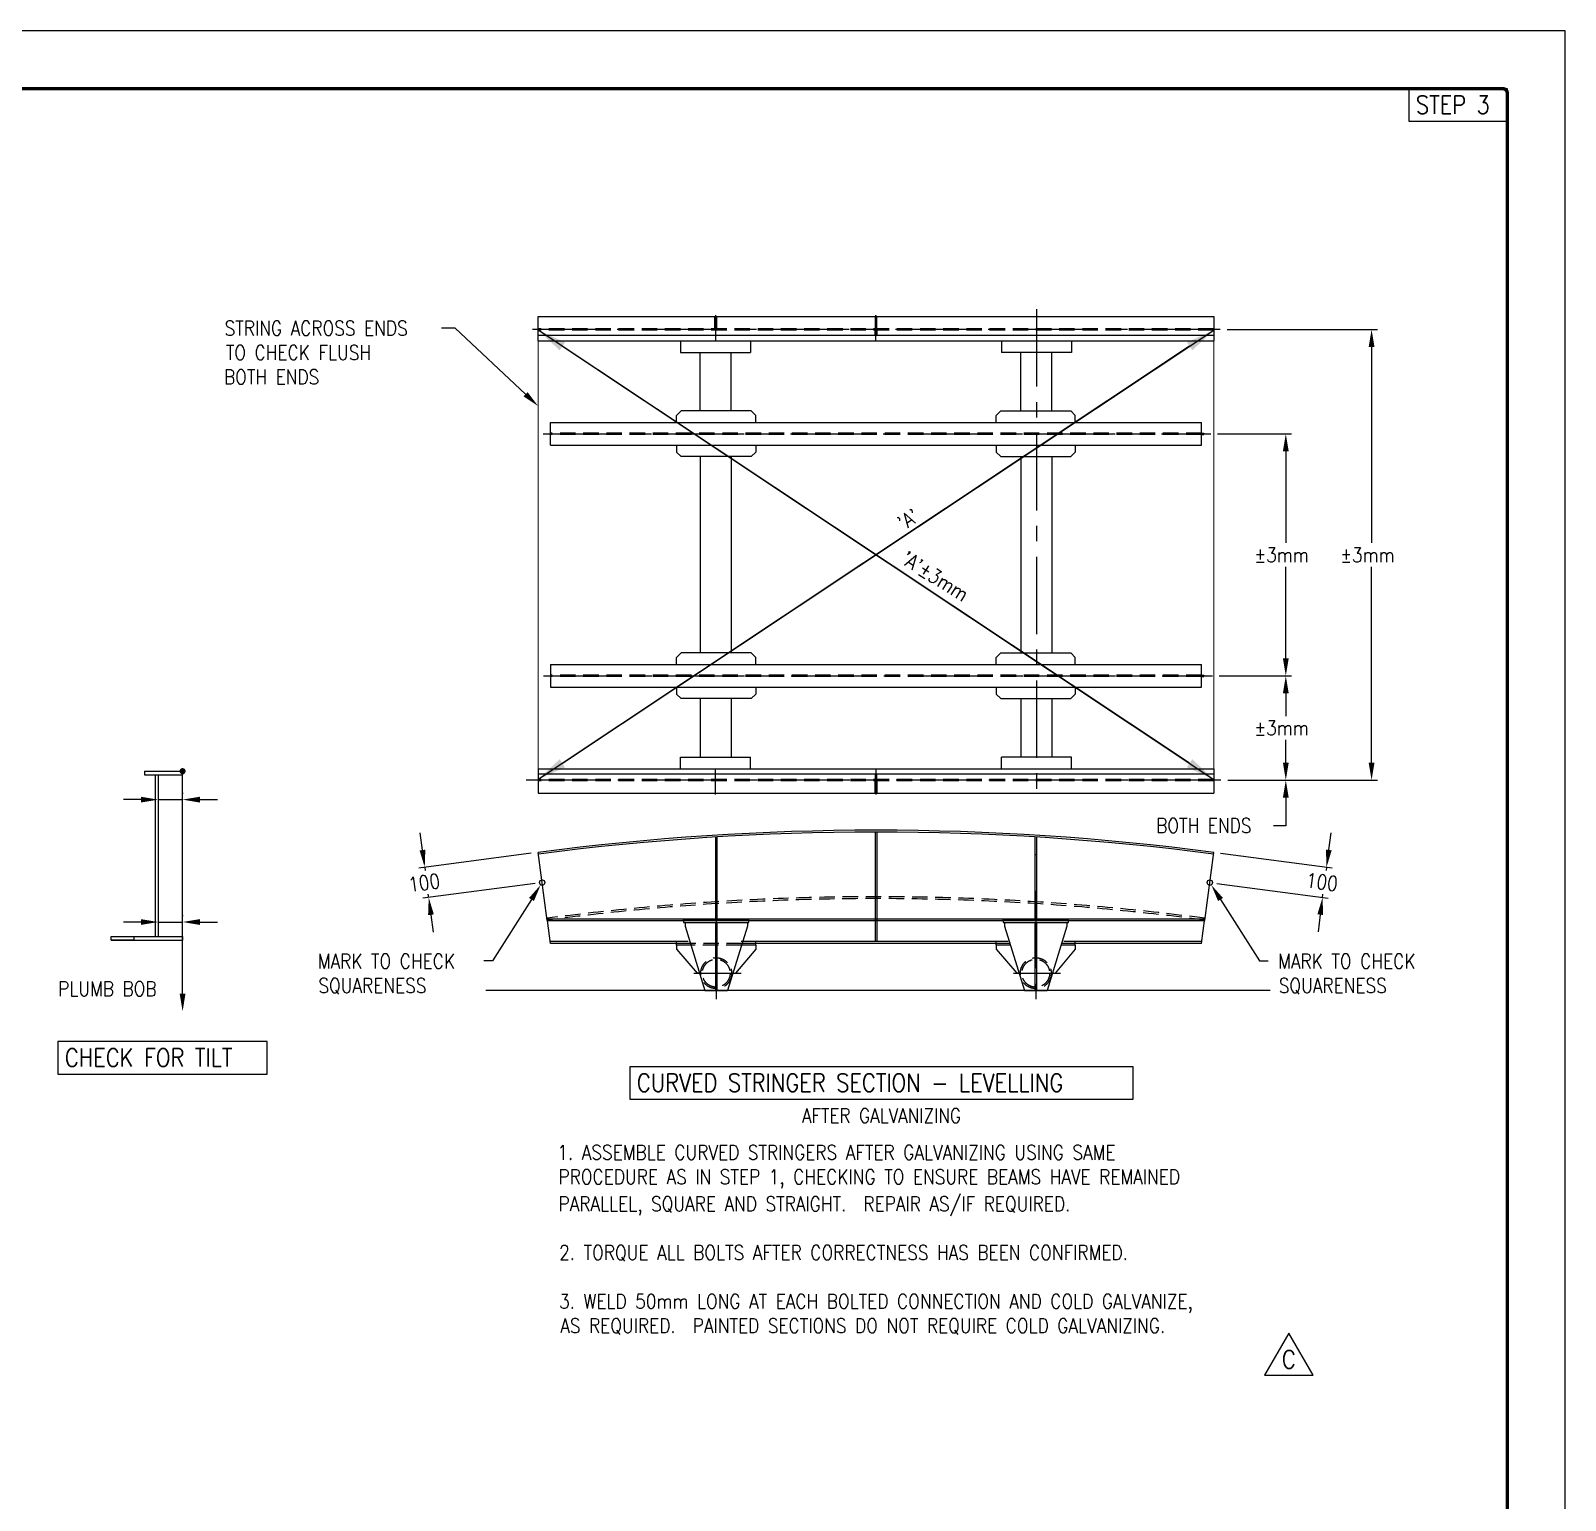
# Model space of a CAD drawing. Extents: x 0 to 13716, y 0 to 9144.
# Drawn here: x 8673 to 13716, y 4317 to 9144 of the extents above; entities that cross this region are included whole.
import ezdxf
from ezdxf.enums import TextEntityAlignment as Align

# ---------------------------------------------------------------- set-up
doc = ezdxf.new("R2010")
doc.units = 0
doc.header["$LTSCALE"] = 8
doc.linetypes.add('CENTER', pattern=[50.8, 31.75, -6.35, 6.35, -6.35])
doc.linetypes.add('HIDDEN', pattern=[9.525, 6.35, -3.175])
doc.layers.get('DEFPOINTS').update_dxf_attribs({"linetype": 'CONTINUOUS'})
for name, color, linetype in [('EMS_BORDER', 7, 'CONTINUOUS'), ('EMS_CL', 1, 'CENTER'), ('EMS_DIM', 3, 'CONTINUOUS'), ('EMS_HIDDEN', 3, 'HIDDEN'), ('EMS_OBJECT', 2, 'CONTINUOUS'), ('EMS_REV', 7, 'CONTINUOUS'), ('EMS_SHEET', 252, 'CONTINUOUS'), ('EMS_TXT', 2, 'CONTINUOUS')]:
    doc.layers.add(name, color=color, linetype=linetype)
doc.styles.add('EMS', font='Romans.shx', dxfattribs={"width": 0.85, "height": 48})
doc.styles.add('EMS_M30', font='Romans.shx', dxfattribs={"width": 0.85, "height": 75})
doc.styles.add('EMS_STATUS', font='txt', dxfattribs={"oblique": 15, "height": 4.7625})
doc.styles.add('ROMANS', font='Romans', dxfattribs={"width": 0.85, "height": 48})
doc.dimstyles.get("Standard").update_dxf_attribs({"dimtxt": 2.5, "dimasz": 2.5, "dimexe": 1.25, "dimexo": 0.625, "dimtad": 1, "dimcen": 2.5, "dimazin": 3, "dimtfac": 1, "dimtmove": 0, "dimatfit": 3})

# ---------------------------------------------------------------- blocks, each defined once
blk = doc.blocks.new('EMS_BORDER')
at = {"layer": 'EMS_BORDER', "const_width": 0.762}
blk.add_lwpolyline([(900.7, 12.7), (26.4, 12.7, -0.414214), (25.4, 13.7), (25.4, 595.9, -0.414214), (26.4, 596.9), (900.7, 596.9, -0.414214), (901.7, 595.9), (901.7, 13.7, -0.414214)], format="xyb", close=True, dxfattribs=at)
at = {"layer": 'EMS_BORDER', "color": 2, "style": 'EMS', "width": 0.85}
for tag, p in [('SCALE', (608.16, 47.68)), ('DATE', (608.16, 36.58)), ('DRAWN', (608.16, 25.48)), ('CHECKED', (608.16, 14.38))]:
    blk.add_attdef(tag, text='', height=3.17, dxfattribs=at).set_placement(p, align=Align.CENTER)
at = {"layer": 'EMS_BORDER', "color": 7, "style": 'EMS_STATUS', "oblique": 15}
for tag, p in [('STATUSLINE1', (678.04, 46.72)), ('STATUSLINE2', (678.04, 40.37))]:
    blk.add_attdef(tag, text='', height=4.76, dxfattribs=at).set_placement(p, align=Align.CENTER)
at = {"layer": 'EMS_BORDER', "color": 7, "style": 'EMS', "width": 0.85}
for tag, height, p in [('DRAWINGTITLELINE1', 3.81, (856.17, 43.6)), ('DRAWINGTITLELINE2', 3.81, (856.17, 37.25)), ('DRAWINGTITLELINE3', 3.81, (856.17, 30.9)), ('PROJECTTITLELINE1', 3.81, (678.04, 23.6)), ('PROJECTTITLELINE2', 3.81, (678.04, 17.25)), ('DWGNO1', 3.97, (856.17, 15.25))]:
    blk.add_attdef(tag, text='', height=height, dxfattribs=at).set_placement(p, align=Align.CENTER)
at = {"layer": 'EMS_BORDER', "color": 2, "style": 'EMS', "oblique": 10, "width": 0.85}
blk.add_attdef('APP', text='', height=2.54, dxfattribs=at).set_placement((818.7, 15.96), align=Align.CENTER)
at = {"layer": 'EMS_BORDER', "color": 7, "style": 'EMS', "width": 0.85}
blk.add_attdef('REV', text='', height=3.81, dxfattribs=at).set_placement((893.7, 17.14), align=Align.MIDDLE_CENTER)
blk = doc.blocks.new('*U156')
at = {"layer": 'EMS_TXT', "style": 'EMS_M30', "width": 0.85}
for s, p in [('1. ASSEMBLE CURVED STRINGERS AFTER GALVANIZING USING SAME', (10403.7, 5435.8)), ('PROCEDURE AS IN STEP 1, CHECKING TO ENSURE BEAMS HAVE REMAINED', (10407.6, 5355.8)), ('PARALLEL, SQUARE AND STRAIGHT.  REPAIR AS/IF REQUIRED.', (10407.6, 5266.6)), ('2. TORQUE ALL BOLTS AFTER CORRECTNESS HAS BEEN CONFIRMED.', (10409.6, 5106.6)), ('3. WELD 50mm LONG AT EACH BOLTED CONNECTION AND COLD GALVANIZE,', (10409.6, 4946.6)), ('AS REQUIRED.  PAINTED SECTIONS DO NOT REQUIRE COLD GALVANIZING.', (10413.4, 4866.6))]:
    blk.add_text(s, height=48, dxfattribs=at).set_placement(p)
blk = doc.blocks.new('*U159')
at = {"layer": 'EMS_DIM'}
blk.add_lwpolyline([(9172.5, 5980.6), (9172.5, 6711.9)], dxfattribs=at)
blk.add_solid([(9182, 5980.6), (9172.5, 5923.4), (9163, 5980.6)], dxfattribs=at)
blk = doc.blocks.new('*U160')
at = {"layer": 'EMS_TXT', "style": 'ROMANS', "width": 0.85}
blk.add_text('PLUMB BOB', height=48, dxfattribs=at).set_placement((8763.4, 5973.3))
blk = doc.blocks.new('*U193')
at = {"layer": 'EMS_DIM'}
blk.add_lwpolyline([(12797.6, 6625.4), (12797.6, 6532.5), (12757.6, 6532.5)], dxfattribs=at)
blk.add_solid([(12788.1, 6625.4), (12797.6, 6682.5), (12807.1, 6625.4)], dxfattribs=at)
blk = doc.blocks.new('*U194')
at = {"layer": 'EMS_DIM', "style": 'ROMANS', "width": 0.85}
blk.add_text('BOTH ENDS', height=48, dxfattribs=at).set_placement((12371.6, 6509.2))
blk = doc.blocks.new('*U195')
at = {"layer": 'EMS_TXT', "style": 'ROMANS', "width": 0.85}
for s, p in [('STRING ACROSS ENDS', (9310.6, 8142.7)), ('TO CHECK FLUSH', (9314.5, 8062.7)), ('BOTH ENDS', (9308.6, 7982.7))]:
    blk.add_text(s, height=48, dxfattribs=at).set_placement(p)
blk = doc.blocks.new('*U196')
at = {"layer": 'EMS_DIM'}
blk.add_lwpolyline([(10299.4, 7950), (10068.2, 8167.3), (10023.1, 8167.3)], dxfattribs=at)
blk.add_solid([(10305.9, 7956.9), (10341, 7910.9), (10292.8, 7943.1)], dxfattribs=at)
blk = doc.blocks.new('*U219')
at = {"layer": 'EMS_DIM', "style": 'ROMANS', "width": 0.85}
blk.add_text('±3mm', height=48, dxfattribs=at).set_placement((12694.6, 6829.8))
blk = doc.blocks.new('*D46')
at = {"layer": 'DEFPOINTS', "color": 0}
for p in [(12556.3, 7025), (12584.2, 6682.5), (12797.6, 6682.5)]:
    blk.add_point(p, dxfattribs=at)
at = {"layer": 'EMS_DIM'}
for p, q in [((12579.1, 7025), (12816.6, 7025)), ((12797.6, 6967.9), (12797.6, 6893)), ((12797.6, 6739.7), (12797.6, 6814.6)), ((12607, 6682.5), (12816.6, 6682.5))]:
    blk.add_line(p, q, dxfattribs=at)
for points in [[(12788.1, 6967.9), (12807.1, 6967.9), (12797.6, 7025)], [(12788.1, 6739.7), (12807.1, 6739.7), (12797.6, 6682.5)]]:
    blk.add_solid(points, dxfattribs=at)
at = {"layer": 'EMS_OBJECT'}
blk.add_blockref('*U219', (0, 0), dxfattribs=at)
blk = doc.blocks.new('*U220')
at = {"layer": 'EMS_DIM', "style": 'ROMANS', "width": 0.85}
blk.add_text('±3mm', height=48, dxfattribs=at).set_placement((12694.6, 7398.5))
blk = doc.blocks.new('*D47')
at = {"layer": 'DEFPOINTS', "color": 0}
for p in [(12550.7, 7820), (12556.3, 7025), (12797.6, 7025)]:
    blk.add_point(p, dxfattribs=at)
at = {"layer": 'EMS_DIM'}
for p, q in [((12573.5, 7820), (12816.6, 7820)), ((12797.6, 7762.9), (12797.6, 7461.8)), ((12797.6, 7082.2), (12797.6, 7383.3)), ((12579.1, 7025), (12816.6, 7025))]:
    blk.add_line(p, q, dxfattribs=at)
for points in [[(12788.1, 7762.9), (12807.1, 7762.9), (12797.6, 7820)], [(12788.1, 7082.2), (12807.1, 7082.2), (12797.6, 7025)]]:
    blk.add_solid(points, dxfattribs=at)
at = {"layer": 'EMS_OBJECT'}
blk.add_blockref('*U220', (0, 0), dxfattribs=at)
blk = doc.blocks.new('*U221')
at = {"layer": 'EMS_DIM', "style": 'ROMANS', "width": 0.85}
blk.add_text('±3mm', height=48, dxfattribs=at).set_placement((12976.4, 7398.5))
blk = doc.blocks.new('*D48')
at = {"layer": 'DEFPOINTS', "color": 0}
for p in [(12581.9, 8162.5), (12584.2, 6682.5), (13079.4, 6682.5)]:
    blk.add_point(p, dxfattribs=at)
at = {"layer": 'EMS_DIM'}
for p, q in [((12604.8, 8162.5), (13098.4, 8162.5)), ((13079.4, 8105.4), (13079.4, 7461.8)), ((13079.4, 6739.7), (13079.4, 7383.3)), ((12607, 6682.5), (13098.4, 6682.5))]:
    blk.add_line(p, q, dxfattribs=at)
for points in [[(13069.8, 8105.4), (13088.9, 8105.4), (13079.4, 8162.5)], [(13069.8, 6739.7), (13088.9, 6739.7), (13079.4, 6682.5)]]:
    blk.add_solid(points, dxfattribs=at)
at = {"layer": 'EMS_OBJECT'}
blk.add_blockref('*U221', (0, 0), dxfattribs=at)
blk = doc.blocks.new('*U222')
at = {"layer": 'EMS_DIM', "style": 'ROMANS', "width": 0.85}
blk.add_text('100', height=48, rotation=7.5, dxfattribs=at).set_placement((9917.1, 6314.8))
blk = doc.blocks.new('*D49')
at = {"layer": 'DEFPOINTS', "color": 0}
for p in [(10341, 6445.2), (10354.1, 6346.1), (9981.2, 6297)]:
    blk.add_point(p, dxfattribs=at)
at = {"layer": 'EMS_DIM'}
for p, q in [((9960.7, 6452.8), (9953.2, 6509.4)), ((10318.3, 6442.2), (9949.2, 6393.6)), ((9968.1, 6396.1), (9969.5, 6385.4)), ((10331.4, 6343.1), (9962.3, 6294.5)), ((9981.2, 6297), (9979.8, 6307.6)), ((9988.6, 6240.3), (9996.1, 6183.6))]:
    blk.add_line(p, q, dxfattribs=at)
for points in [[(9951.2, 6451.5), (9970.1, 6454), (9968.1, 6396.1)], [(9979.2, 6239.1), (9998.1, 6241.5), (9981.2, 6297)]]:
    blk.add_solid(points, dxfattribs=at)
at = {"layer": 'EMS_OBJECT'}
blk.add_blockref('*U222', (0, 0), dxfattribs=at)
blk = doc.blocks.new('*U197')
at = {"layer": 'EMS_TXT', "style": 'ROMANS', "width": 0.85}
for s, p in [('MARK TO CHECK', (9616.7, 6063.6)), ('SQUARENESS', (9618.7, 5983.6))]:
    blk.add_text(s, height=48, dxfattribs=at).set_placement(p)
blk = doc.blocks.new('*U198')
at = {"layer": 'EMS_DIM'}
blk.add_lwpolyline([(10318.8, 6290.4), (10191.3, 6088.4), (10162.3, 6088.4)], dxfattribs=at)
blk.add_solid([(10310.8, 6295.4), (10349.3, 6338.7), (10326.9, 6285.3)], dxfattribs=at)
blk = doc.blocks.new('*U199')
at = {"layer": 'EMS_DIM'}
blk.add_lwpolyline([(12583, 6290.4), (12710.6, 6088.4), (12739.5, 6088.4)], dxfattribs=at)
blk.add_solid([(12575, 6285.3), (12552.5, 6338.7), (12591.1, 6295.4)], dxfattribs=at)
blk = doc.blocks.new('*U200')
at = {"layer": 'EMS_TXT', "style": 'ROMANS', "width": 0.85}
for s, p in [('MARK TO CHECK', (12772.4, 6063.6)), ('SQUARENESS', (12774.4, 5983.6))]:
    blk.add_text(s, height=48, dxfattribs=at).set_placement(p)
blk = doc.blocks.new('*U223')
at = {"layer": 'EMS_DIM', "style": 'ROMANS', "width": 0.85}
blk.add_text('100', height=48, rotation=352.5, dxfattribs=at).set_placement((12861.1, 6331))
blk = doc.blocks.new('*D50')
at = {"layer": 'DEFPOINTS', "color": 0}
for p in [(12560.8, 6445.2), (12547.8, 6346.1), (12918.3, 6297.3)]:
    blk.add_point(p, dxfattribs=at)
at = {"layer": 'EMS_DIM'}
for p, q in [((12938.9, 6453.1), (12946.3, 6509.7)), ((12583.5, 6442.2), (12950.3, 6393.9)), ((12931.4, 6396.4), (12930, 6385.7)), ((12570.5, 6343.1), (12937.2, 6294.8)), ((12918.3, 6297.3), (12919.7, 6307.9)), ((12910.9, 6240.6), (12903.4, 6183.9))]:
    blk.add_line(p, q, dxfattribs=at)
for points in [[(12929.4, 6454.3), (12948.3, 6451.8), (12931.4, 6396.4)], [(12901.4, 6241.9), (12920.3, 6239.4), (12918.3, 6297.3)]]:
    blk.add_solid(points, dxfattribs=at)
at = {"layer": 'EMS_OBJECT'}
blk.add_blockref('*U223', (0, 0), dxfattribs=at)
blk = doc.blocks.new('*U201')
at = {"layer": 'EMS_DIM'}
blk.add_lwpolyline([(10420.3, 8107.3), (12560.8, 6685)], dxfattribs=at)
blk.add_solid([(10411.6, 8094.1), (10341, 8160), (10429.1, 8120.6)], dxfattribs=at)
blk = doc.blocks.new('*U202')
at = {"layer": 'EMS_DIM'}
blk.add_lwpolyline([(12481.5, 6737.8), (10341, 8160)], dxfattribs=at)
blk.add_solid([(12490.3, 6751), (12560.8, 6685), (12472.7, 6724.5)], dxfattribs=at)
blk = doc.blocks.new('*U203')
at = {"layer": 'EMS_DIM'}
blk.add_lwpolyline([(12481.5, 8107.3), (10341, 6685)], dxfattribs=at)
blk.add_solid([(12472.7, 8120.6), (12560.8, 8160), (12490.3, 8094.1)], dxfattribs=at)
blk = doc.blocks.new('*U204')
at = {"layer": 'EMS_DIM'}
blk.add_lwpolyline([(10420.3, 6737.8), (12560.8, 8160)], dxfattribs=at)
blk.add_solid([(10429.1, 6724.5), (10341, 6685), (10411.6, 6751)], dxfattribs=at)
blk = doc.blocks.new('*U205')
at = {"layer": 'EMS_DIM', "style": 'EMS_M30', "width": 0.85}
blk.add_text("'A'", height=48, rotation=32.2927, dxfattribs=at).set_placement((11540.8, 7501.2))
blk = doc.blocks.new('*U206')
at = {"layer": 'EMS_DIM', "style": 'EMS_M30', "width": 0.85}
blk.add_text("'A'±3mm", height=48, rotation=327.6308, dxfattribs=at).set_placement((11528.7, 7397.6))
blk = doc.blocks.new('EMS_REVSYMM')
at = {"layer": 'EMS_REV', "color": 2}
blk.add_lwpolyline([(5.33, 0), (0, 9.23), (-5.33, 0)], close=True, dxfattribs=at)
at = {"layer": 'EMS_REV', "style": 'EMS', "width": 0.85}
blk.add_attdef('RV', text='', height=3.97, dxfattribs=at).set_placement((0, 3.46), align=Align.MIDDLE)

msp = doc.modelspace()

# ---------------------------------------------------------------- linework, layer by layer
at = {"layer": 'EMS_CL', "color": 252}
for p, q in [((11977.992, 8228.995), (11977.992, 6614.488)), ((10923.862, 8210.023), (10923.862, 8127.123)), ((11450.927, 8127.123), (11450.927, 8210.023)), ((12581.909, 8162.546), (10322.598, 8162.546)), ((10357.303, 7820.046), (12550.674, 7820.046)), ((10358.878, 7025.046), (12556.254, 7025.046)), ((10923.862, 6635.069), (10923.862, 6717.969)), ((11450.927, 6717.969), (11450.927, 6635.069)), ((12584.181, 6682.546), (10301.573, 6682.546)), ((10925.927, 6318.375), (10925.927, 5926.701)), ((10925.927, 6314.351), (10925.927, 6085.265)), ((11975.927, 6318.375), (11975.927, 5926.701)), ((11975.927, 6314.351), (11975.927, 6085.265)), ((10852.425, 6048.343), (11007.608, 6048.343)), ((11902.425, 6048.343), (12057.608, 6048.343))]:
    msp.add_line(p, q, dxfattribs=at)
at = {"layer": 'EMS_DIM'}
for p, q in [((9035.373, 6618.372), (8978.223, 6618.372)), ((9092.523, 6641.232), (9092.523, 6637.422)), ((9092.523, 6618.372), (9172.523, 6618.372)), ((9172.523, 6641.232), (9172.523, 6637.422)), ((9229.673, 6618.372), (9286.823, 6618.372)), ((9035.373, 6216.415), (8978.223, 6216.415)), ((9092.523, 6239.275), (9092.523, 6235.465)), ((9092.523, 6216.415), (9172.523, 6216.415)), ((9172.523, 6239.275), (9172.523, 6235.465)), ((9172.523, 6210.364), (9172.523, 6215.66)), ((9229.673, 6216.415), (9286.823, 6216.415)), ((12746.654, 5991.116), (10168.79, 5991.116))]:
    msp.add_line(p, q, dxfattribs=at)
at = {"layer": 'EMS_DIM', "const_width": 3}
for points in [[(10341.01, 8205.046), (10341.01, 6640.046)], [(12560.844, 8205.046), (12560.844, 6640.046)]]:
    msp.add_lwpolyline(points, dxfattribs=at)
at = {"layer": 'EMS_DIM', "const_width": 10}
msp.add_lwpolyline([(9167.523, 6711.906, 1), (9177.523, 6711.906, 1)], format="xyb", close=True, dxfattribs=at)
at = {"layer": 'EMS_DIM'}
for centre in [(10354.063, 6346.055), (12547.791, 6346.055)]:
    msp.add_circle(centre, 8.76, dxfattribs=at)
for points in [[(9035.373, 6627.897), (9035.373, 6608.847), (9092.523, 6618.372)], [(9229.673, 6627.897), (9229.673, 6608.847), (9172.523, 6618.372)], [(9035.373, 6225.94), (9035.373, 6206.89), (9092.523, 6216.415)], [(9229.673, 6225.94), (9229.673, 6206.89), (9172.523, 6216.415)]]:
    msp.add_solid(points, dxfattribs=at)
at = {"layer": 'EMS_HIDDEN', "color": 252}
for p, q in [((10341.01, 8142.546), (10341.01, 8205.046)), ((12560.844, 8165.046), (10341.01, 8165.046)), ((12560.844, 8160.046), (10341.01, 8160.046)), ((11448.427, 8142.546), (11448.427, 8160.046)), ((11448.427, 8160.046), (11453.427, 8160.046)), ((11453.427, 8160.046), (11453.427, 8142.546)), ((12520.934, 7822.546), (10380.92, 7822.546)), ((12520.934, 7817.546), (10380.92, 7817.546)), ((12520.934, 7027.546), (10380.92, 7027.546)), ((12520.934, 7022.546), (10380.92, 7022.546)), ((10341.01, 6702.546), (10341.01, 6640.046)), ((12560.844, 6685.046), (10341.01, 6685.046)), ((12560.844, 6680.046), (10341.01, 6680.046)), ((11448.427, 6702.546), (11448.427, 6685.046)), ((11448.427, 6685.046), (11453.427, 6685.046)), ((11453.427, 6685.046), (11453.427, 6702.546)), ((11011.054, 6145.882), (10840.8, 6145.882)), ((11009.209, 6139.882), (10842.645, 6139.882))]:
    msp.add_line(p, q, dxfattribs=at)
for points in [[(10921.362, 8165.046), (10921.362, 8205.046), (10926.362, 8205.046), (10926.362, 8165.046)], [(11453.427, 8165.046), (11453.427, 8205.046), (11448.427, 8205.046), (11448.427, 8165.046)], [(11453.427, 6680.046), (11453.427, 6640.046), (11448.427, 6640.046), (11448.427, 6680.046)]]:
    msp.add_lwpolyline(points, close=True, dxfattribs=at)
for centre, radius in [((10925.927, 6048.343), 50.75), ((10925.927, 6048.343), 45.75), ((11975.927, 6048.343), 50.75), ((11975.927, 6048.343), 45.75)]:
    msp.add_circle(centre, radius, dxfattribs=at)
for radius, start, end in [(8292.5, 82.510364, 97.489636), (8286.5, 82.5103715, 97.4896285)]:
    msp.add_arc((11450.927, -1993.118), radius, start, end, dxfattribs=at)
at = {"layer": 'EMS_OBJECT', "color": 252}
for p, q in [((10341.01, 8205.046), (12560.844, 8205.046)), ((10341.01, 8142.546), (10341.01, 8205.046)), ((12560.844, 8205.046), (12560.844, 8125.046)), ((12560.844, 8142.546), (10341.01, 8142.546)), ((10341.01, 8125.046), (10341.01, 8142.546)), ((10341.01, 8125.046), (12560.844, 8125.046)), ((10808.862, 8125.046), (10808.862, 8087.546)), ((11038.862, 8125.046), (11038.862, 8087.546)), ((11862.992, 8125.046), (11862.992, 8087.546)), ((12092.992, 8125.046), (12092.992, 8087.546)), ((10808.862, 8087.546), (11038.862, 8087.546)), ((10873.112, 7895.046), (10873.112, 8087.546)), ((10974.612, 7895.046), (10974.612, 8087.546)), ((12092.992, 8087.546), (11862.992, 8087.546)), ((11927.242, 7895.046), (11927.242, 8087.546)), ((12028.742, 7895.046), (12028.742, 8087.546)), ((10795.927, 7880.046), (10810.927, 7895.046)), ((10795.927, 7857.546), (10795.927, 7880.046)), ((11040.927, 7895.046), (10810.927, 7895.046)), ((11055.927, 7880.046), (11040.927, 7895.046)), ((11055.927, 7857.546), (11055.927, 7880.046)), ((11845.927, 7880.046), (11860.927, 7895.046)), ((11845.927, 7857.546), (11845.927, 7880.046)), ((11860.927, 7895.046), (12090.927, 7895.046)), ((12105.927, 7880.046), (12090.927, 7895.046)), ((12105.927, 7857.546), (12105.927, 7880.046)), ((10380.92, 7857.546), (12520.934, 7857.546)), ((10380.92, 7782.546), (10380.92, 7857.546)), ((12520.934, 7782.546), (12520.934, 7857.546)), ((12520.934, 7822.546), (12527.784, 7822.546)), ((12520.934, 7817.546), (12527.784, 7817.546)), ((12527.784, 7822.546), (12527.784, 7817.546)), ((10380.92, 7782.546), (12520.934, 7782.546)), ((10795.927, 7782.546), (10795.927, 7760.046)), ((11055.927, 7782.546), (11055.927, 7760.046)), ((11845.927, 7782.546), (11845.927, 7760.046)), ((12105.927, 7782.546), (12105.927, 7760.046)), ((10795.927, 7760.046), (10810.927, 7745.046)), ((11040.927, 7745.046), (10810.927, 7745.046)), ((10873.112, 7745.046), (10873.112, 7100.046)), ((10974.612, 7745.046), (10974.612, 7100.046)), ((11055.927, 7760.046), (11040.927, 7745.046)), ((11845.927, 7760.046), (11860.927, 7745.046)), ((11860.927, 7745.046), (12090.927, 7745.046)), ((11927.242, 7745.046), (11927.242, 7100.046)), ((12028.742, 7745.046), (12028.742, 7100.046)), ((12105.927, 7760.046), (12090.927, 7745.046)), ((10380.92, 7062.546), (12520.934, 7062.546)), ((10380.92, 7062.546), (10380.92, 6987.546)), ((10795.927, 7085.046), (10810.927, 7100.046)), ((10795.927, 7062.546), (10795.927, 7085.046)), ((11040.927, 7100.046), (10810.927, 7100.046)), ((11055.927, 7085.046), (11040.927, 7100.046)), ((11055.927, 7062.546), (11055.927, 7085.046)), ((11845.927, 7085.046), (11860.927, 7100.046)), ((11845.927, 7062.546), (11845.927, 7085.046)), ((11860.927, 7100.046), (12090.927, 7100.046)), ((12105.927, 7085.046), (12090.927, 7100.046)), ((12105.927, 7062.546), (12105.927, 7085.046)), ((12520.934, 6987.546), (12520.934, 7062.546)), ((12520.934, 7027.546), (12527.784, 7027.546)), ((12520.934, 7022.546), (12527.784, 7022.546)), ((12527.784, 7027.546), (12527.784, 7022.546)), ((10380.92, 6987.546), (12520.934, 6987.546)), ((10795.927, 6987.546), (10795.927, 6965.046)), ((10795.927, 6965.046), (10810.927, 6950.046)), ((11055.927, 6965.046), (11040.927, 6950.046)), ((11055.927, 6987.546), (11055.927, 6965.046)), ((11845.927, 6987.546), (11845.927, 6965.046)), ((11845.927, 6965.046), (11860.927, 6950.046)), ((12105.927, 6965.046), (12090.927, 6950.046)), ((12105.927, 6987.546), (12105.927, 6965.046)), ((11040.927, 6950.046), (10810.927, 6950.046)), ((10873.112, 6950.046), (10873.112, 6757.546)), ((10974.612, 6950.046), (10974.612, 6757.546)), ((11860.927, 6950.046), (12090.927, 6950.046)), ((11927.242, 6950.046), (11927.242, 6757.546)), ((12028.742, 6950.046), (12028.742, 6757.546)), ((10808.862, 6757.546), (11038.862, 6757.546)), ((10808.862, 6720.046), (10808.862, 6757.546)), ((11038.862, 6720.046), (11038.862, 6757.546)), ((12092.992, 6757.546), (11862.992, 6757.546)), ((11862.992, 6720.046), (11862.992, 6757.546)), ((12092.992, 6720.046), (12092.992, 6757.546)), ((9047.523, 6711.906), (9172.523, 6711.906)), ((9047.523, 6711.906), (9047.523, 6699.906)), ((9172.523, 6711.906), (9172.523, 6699.906)), ((10341.01, 6720.046), (12560.844, 6720.046)), ((10341.01, 6720.046), (10341.01, 6702.546)), ((12560.844, 6720.046), (12560.844, 6640.046)), ((9047.523, 6699.906), (9172.523, 6699.906)), ((9082.523, 6699.906), (9082.523, 6168.906)), ((9092.523, 6699.906), (9092.523, 6168.906)), ((12560.844, 6702.546), (10341.01, 6702.546)), ((10341.01, 6702.546), (10341.01, 6640.046)), ((10341.01, 6640.046), (12560.844, 6640.046)), ((11448.427, 6511.882), (11448.427, 6227.002)), ((11453.427, 6511.882), (11453.427, 6227.002)), ((10923.427, 6495.508), (10923.427, 6227.002)), ((10928.427, 6495.508), (10928.427, 6227.002)), ((11973.427, 6495.508), (11973.427, 6227.002)), ((11978.427, 6495.508), (11978.427, 6227.002)), ((10370.526, 6221.002), (10341.01, 6445.2)), ((10923.427, 6437.411), (10928.427, 6437.411)), ((11978.427, 6437.411), (11973.427, 6437.411)), ((12531.328, 6221.002), (12560.844, 6445.2)), ((12531.328, 6221.002), (12560.844, 6445.2)), ((11448.427, 6293.382), (11448.427, 6154.174)), ((11453.427, 6293.382), (11453.427, 6154.174)), ((10369.736, 6227.002), (12532.118, 6227.002)), ((10370.526, 6221.002), (12531.328, 6221.002)), ((10380.92, 6145.882), (10371.03, 6221.002)), ((10818.427, 6221.002), (10818.427, 6227.002)), ((10823.427, 6215.002), (10823.427, 6202.502)), ((10823.427, 6202.502), (10888.427, 5991.116)), ((10923.427, 6215.002), (10923.427, 5995.002)), ((10928.427, 6215.002), (10928.427, 5995.002)), ((11028.427, 6202.502), (10963.427, 5991.116)), ((11028.427, 6215.002), (11028.427, 6202.502)), ((11033.427, 6221.002), (11033.427, 6227.002)), ((11868.427, 6221.002), (11868.427, 6227.002)), ((11873.427, 6215.002), (11873.427, 6202.502)), ((11873.427, 6202.502), (11938.427, 5991.116)), ((11973.427, 6215.002), (11973.427, 5995.002)), ((11978.427, 6215.002), (11978.427, 5995.002)), ((12078.427, 6202.502), (12013.427, 5991.116)), ((12078.427, 6215.002), (12078.427, 6202.502)), ((12083.427, 6221.002), (12083.427, 6227.002)), ((12520.934, 6145.882), (12531.828, 6228.634)), ((8937.523, 6156.906), (9172.523, 6156.906)), ((9012.523, 6168.906), (9172.523, 6168.906)), ((9012.523, 6168.906), (9012.523, 6156.906)), ((9172.523, 6168.906), (9172.523, 6156.906)), ((10833.329, 6151.882), (10380.13, 6151.882)), ((10835.392, 6145.882), (10380.92, 6145.882)), ((10795.927, 6145.882), (10795.927, 6151.882)), ((10840.8, 6145.882), (10795.927, 6145.882)), ((10795.927, 6139.882), (10795.927, 6145.882)), ((10795.927, 6139.882), (10795.927, 6127.382)), ((10842.645, 6139.882), (10795.927, 6139.882)), ((10795.927, 6127.382), (10863.427, 6048.223)), ((11055.927, 6127.382), (10989.177, 6048.174)), ((11887.457, 6145.882), (11006.126, 6145.882)), ((11885.418, 6151.882), (11008.166, 6151.882)), ((11055.927, 6139.882), (11009.209, 6139.882)), ((11055.927, 6145.882), (11011.054, 6145.882)), ((11055.927, 6145.882), (11055.927, 6151.882)), ((11055.927, 6139.882), (11055.927, 6145.882)), ((11055.927, 6139.882), (11055.927, 6127.382)), ((11845.927, 6145.882), (11845.927, 6151.882)), ((11890.8, 6145.882), (11845.927, 6145.882)), ((11845.927, 6139.882), (11845.927, 6145.882)), ((11845.927, 6139.882), (11845.927, 6127.382)), ((11892.645, 6139.882), (11845.927, 6139.882)), ((11845.927, 6127.382), (11913.427, 6048.223)), ((12105.927, 6127.382), (12039.177, 6048.174)), ((12105.927, 6139.882), (12059.209, 6139.882)), ((12105.927, 6145.882), (12061.054, 6145.882)), ((12520.934, 6145.882), (12066.462, 6145.882)), ((12521.724, 6151.882), (12068.524, 6151.882)), ((12105.927, 6145.882), (12105.927, 6151.882)), ((12105.927, 6139.882), (12105.927, 6145.882)), ((12105.927, 6139.882), (12105.927, 6127.382)), ((10875.177, 6048.223), (10863.427, 6048.223)), ((10976.677, 6048.174), (10989.177, 6048.174)), ((11925.177, 6048.223), (11913.427, 6048.223)), ((12026.677, 6048.174), (12039.177, 6048.174)), ((10888.427, 5991.116), (10963.427, 5991.116)), ((10923.427, 5995.002), (10928.427, 5995.002)), ((11938.427, 5991.116), (12013.427, 5991.116)), ((11973.427, 5995.002), (11978.427, 5995.002))]:
    msp.add_line(p, q, dxfattribs=at)
for points in [[(11033.427, 6221.002), (10818.427, 6221.002), (10818.427, 6215.002), (11033.427, 6215.002)], [(12083.427, 6221.002), (11868.427, 6221.002), (11868.427, 6215.002), (12083.427, 6215.002)], [(9012.523, 6156.906), (8937.523, 6156.906), (8937.523, 6168.906), (9012.523, 6168.906)]]:
    msp.add_lwpolyline(points, close=True, dxfattribs=at)
for radius, start, end in [(8511, 82.506732, 97.493268), (8505, 82.5067367, 97.4932633)]:
    msp.add_arc((11450.927, -1993.118), radius, start, end, dxfattribs=at)
at = {"layer": 'EMS_SHEET'}
msp.add_lwpolyline([(0, 9144), (0, 0), (13716, 0), (13716, 9144)], close=True, dxfattribs=at)
at = {"layer": 'EMS_TXT'}
for points in [[(13201.701, 8953.5), (13201.701, 8846.344), (13525.5, 8846.344), (13525.5, 8953.5)], [(8762.119, 5823.967), (8762.119, 5716.811), (9450.238, 5716.811), (9450.238, 5823.967)], [(10641.859, 5741.179), (10641.859, 5634.023), (12296.011, 5634.023), (12296.011, 5741.179)]]:
    msp.add_lwpolyline(points, close=True, dxfattribs=at)

# ---------------------------------------------------------------- block references
at = {"layer": 'EMS_OBJECT', "xscale": 15, "yscale": 15, "zscale": 15}
msp.add_blockref('EMS_BORDER', (0, 0), dxfattribs=at)
at = {"layer": 'EMS_OBJECT'}
for name in ['*U195', '*U196', '*U201', '*U202', '*U203', '*U204', '*U205', '*U206', '*U159', '*U193', '*U194', '*U198', '*U199', '*U197', '*U200', '*U160', '*U156']:
    msp.add_blockref(name, (0, 0), dxfattribs=at)
at = {"layer": 'EMS_REV', "xscale": 15, "yscale": 15, "zscale": 15}
msp.add_blockref('EMS_REVSYMM', (12807.458, 4727.84), dxfattribs=at).add_auto_attribs({'RV': 'C'})

# ---------------------------------------------------------------- texts
at = {"layer": 'EMS_TXT', "color": 7, "style": 'ROMANS', "width": 0.85}
for s, height, p in [('STEP 3', 59.5312, (13225.184, 8870.986)), ('CHECK FOR TILT', 59.53125, (8785.603, 5741.453)), ('CURVED STRINGER SECTION - LEVELLING', 59.53125, (10665.343, 5658.665))]:
    msp.add_text(s, height=height, dxfattribs=at).set_placement(p)
at = {"layer": 'EMS_TXT', "color": 3, "style": 'ROMANS', "width": 0.85}
msp.add_text('AFTER GALVANIZING', height=47.625, dxfattribs=at).set_placement((11468.935, 5556.755), align=Align.CENTER)

# ---------------------------------------------------------------- dimensions: what is measured, and where the dimension line sits
at = {"layer": 'EMS_DIM'}
for base, p1, p2, picture, middle in [((13079.351, 6682.546), (12581.909, 8162.546), (12584.181, 6682.546), '*D48', (13079.351, 7422.546)), ((12797.598, 7025.046), (12550.674, 7820.046), (12556.254, 7025.046), '*D47', (12797.598, 7422.546)), ((12797.598, 6682.546), (12556.254, 7025.046), (12584.181, 6682.546), '*D46', (12797.598, 6853.796))]:
    dim = msp.add_linear_dim(base=base, p1=p1, p2=p2, angle=90, text='±3mm', dimstyle='Standard', dxfattribs=at)
    dim.commit()
    dim.dimension.update_dxf_attribs({"geometry": picture, "text_midpoint": middle})
for base, p1, p2, angle, picture, middle in [((9981.171, 6296.963), (10341.01, 6445.2), (10354.063, 6346.055), 97.499999, '*D49', (9974.644, 6346.535)), ((12918.34, 6297.272), (12560.844, 6445.2), (12547.791, 6346.055), 82.500001, '*D50', (12924.866, 6346.844))]:
    dim = msp.add_linear_dim(base=base, p1=p1, p2=p2, angle=angle, dimstyle='Standard', dxfattribs=at)
    dim.commit()
    dim.dimension.update_dxf_attribs({"geometry": picture, "text_midpoint": middle})

doc.saveas('drawing.dxf')
